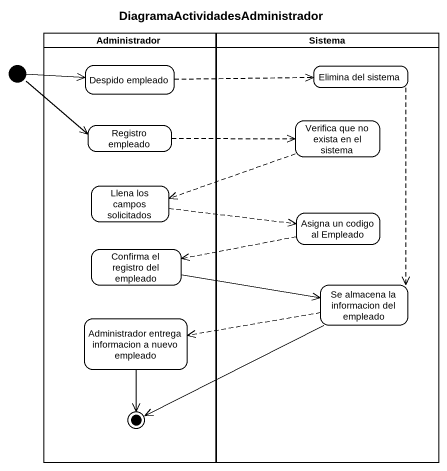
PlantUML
@startuml
title DiagramaActividadesAdministrador
hide empty description
state Administrador <<partition>> {
  state "Despido empleado" as Despido_empleado
  state "Registro empleado" as Registro_empleado
  state "Llena los campos solicitados" as Llena_los_campos_solicitados
  state "Confirma el registro del empleado" as Confirma_el_registro_del
  state "Administrador entrega informacion a nuevo empleado" as Administrador_entrega
  state final1 <<end>>
}
state Sistema <<partition>> {
  state "Elimina del sistema" as Elimina_del_sistema
  state "Verifica que no exista en el sistema" as Verifica_que_no_exista_en
  state "Asigna un codigo al Empleado" as Asigna_un_codigo_al_Empleado
  state "Se almacena la informacion del empleado" as Se_almacena_la_informacion
}
state initial1 <<start>>
initial1 -right-> Despido_empleado
initial1 -right-> Registro_empleado
Despido_empleado -right[dashed]-> Elimina_del_sistema
Elimina_del_sistema -[dashed]-> Se_almacena_la_informacion
Verifica_que_no_exista_en -left[dashed]-> Llena_los_campos_solicitados
Registro_empleado -right[dashed]-> Verifica_que_no_exista_en
Llena_los_campos_solicitados -right[dashed]-> Asigna_un_codigo_al_Empleado
Asigna_un_codigo_al_Empleado -left[dashed]-> Confirma_el_registro_del
Confirma_el_registro_del -right-> Se_almacena_la_informacion
Se_almacena_la_informacion -left[dashed]-> Administrador_entrega
Se_almacena_la_informacion -left-> final1
Administrador_entrega --> final1
@enduml
